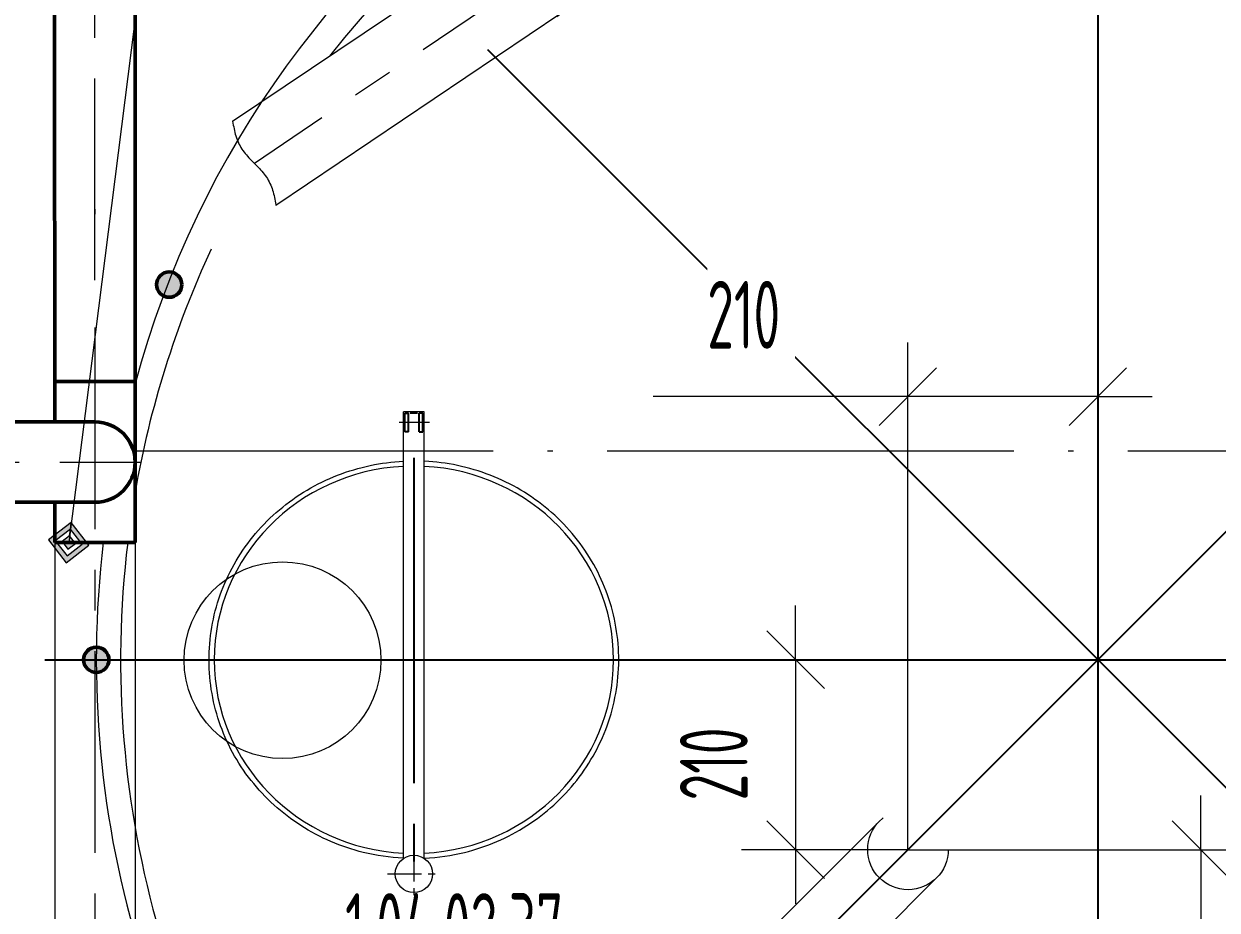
# Model space of a CAD drawing. Header units: millimetres. Extents: x -2281 to 17340, y -2563 to 4166.
# Drawn here: x 559.22 to 603.23, y 458.75 to 491.44 of the extents above; entities that cross this region are included whole.
import ezdxf

# ---------------------------------------------------------------- set-up
doc = ezdxf.new("R2010")
doc.units = ezdxf.units.MM
for name, pattern in [('K5LT32788', [0]), ('K5LT32839', [0]), ('K5LT32848', [19.2, 15, -2, 0.2, -2]), ('K5LT32849', [0]), ('K5LT32850', [180.2, 120, -30, 0.2, -30]), ('K5LT32851', [18, 12, -1.5, 3, -1.5]), ('K5LT32854', [2, 1.25, -0.25, 0.25, -0.25]), ('K5LT32855', [0]), ('K5LT32867', [6.25, 4.75, -1.5]), ('K5LT32873', [11.999999, 6, -6]), ('K5LT_AXLED', [11.939881, 7.439881, -1.5, 1.5, -1.5]), ('K5LT_THIN', [0]), ('K5LT_THIN_INCLUDED_TO_HATCHING', [0])]:
    doc.linetypes.add(name, pattern=pattern)
doc.layers.add('Системный слой', color=7, linetype='Continuous')
doc.styles.add('KDIMTEXTSTYLE', font='GOST_AU.SHX', dxfattribs={"width": 0.96, "oblique": 15, "height": 5})
doc.styles.add('KTEXTSTYLE', font='GOST_AU.SHX', dxfattribs={"width": 0.96, "height": 5})
doc.dimstyles.new('KDIMSTYLE (0.03)', dxfattribs={"dimtxt": 5, "dimasz": 1, "dimexe": 2, "dimexo": 0, "dimgap": 1, "dimtad": 1, "dimlfac": 30, "dimtxsty": 'KDIMTEXTSTYLE', "dimsah": 1, "dimcen": 0, "dimdle": 1, "dimadec": 0, "dimazin": 0, "dimtfac": 0.667, "dimtmove": 0, "dimatfit": 3, "dimfxl": 1, "dimtvp": 1, "dimtolj": 1, "dimtzin": 0, "dimarcsym": 0})

# ---------------------------------------------------------------- blocks, each defined once
blk = doc.blocks.new('U906')
at = {"layer": 'Системный слой', "color": 7, "linetype": 'K5LT_THIN_INCLUDED_TO_HATCHING', "lineweight": 13}
for p, q in [((566.924, 487.845), (566.936, 487.777)), ((566.936, 487.777), (566.948, 487.708)), ((566.948, 487.708), (566.961, 487.639)), ((566.961, 487.639), (566.975, 487.571)), ((566.975, 487.571), (566.989, 487.504)), ((566.989, 487.504), (567.005, 487.437)), ((567.005, 487.437), (567.022, 487.371)), ((567.022, 487.371), (567.041, 487.306)), ((567.041, 487.306), (567.062, 487.241)), ((567.062, 487.241), (567.085, 487.178)), ((567.085, 487.178), (567.11, 487.116)), ((567.11, 487.116), (567.137, 487.055)), ((567.137, 487.055), (567.166, 486.995)), ((567.166, 486.995), (567.197, 486.936)), ((567.197, 486.936), (567.231, 486.879)), ((567.231, 486.879), (567.267, 486.822)), ((567.267, 486.822), (567.305, 486.767)), ((567.305, 486.767), (567.345, 486.712)), ((567.345, 486.712), (567.386, 486.659)), ((567.386, 486.659), (567.43, 486.606)), ((567.43, 486.606), (567.475, 486.554)), ((567.475, 486.554), (567.521, 486.503)), ((567.521, 486.503), (567.568, 486.452)), ((567.568, 486.452), (567.617, 486.402)), ((567.617, 486.402), (567.665, 486.352)), ((567.665, 486.352), (567.714, 486.303)), ((567.714, 486.303), (567.764, 486.253)), ((567.764, 486.253), (567.812, 486.203)), ((567.812, 486.203), (567.861, 486.153)), ((567.861, 486.153), (567.909, 486.103)), ((567.909, 486.103), (567.955, 486.052)), ((567.955, 486.052), (568.001, 486)), ((568.001, 486), (568.045, 485.948)), ((568.045, 485.948), (568.087, 485.895)), ((568.087, 485.895), (568.128, 485.841)), ((568.128, 485.841), (568.166, 485.786)), ((568.166, 485.786), (568.203, 485.729)), ((568.203, 485.729), (568.237, 485.672)), ((568.237, 485.672), (568.27, 485.614)), ((568.27, 485.614), (568.3, 485.554)), ((568.3, 485.554), (568.327, 485.494)), ((568.327, 485.494), (568.353, 485.432)), ((568.353, 485.432), (568.377, 485.369)), ((568.377, 485.369), (568.398, 485.305)), ((568.398, 485.305), (568.418, 485.24)), ((568.418, 485.24), (568.436, 485.174)), ((568.436, 485.174), (568.452, 485.108)), ((568.452, 485.108), (568.467, 485.04)), ((568.467, 485.04), (568.481, 484.973)), ((568.481, 484.973), (568.494, 484.904)), ((568.494, 484.904), (568.506, 484.836)), ((568.506, 484.836), (568.518, 484.767)), ((568.518, 484.767), (568.522, 484.742))]:
    blk.add_line(p, q, dxfattribs=at)
blk = doc.blocks.new('U905')
at = {"layer": 'Системный слой', "color": 7, "linetype": 'K5LT_THIN', "lineweight": 13}
for p, q in [((566.924, 487.845), (577.033, 494.654)), ((579.028, 491.819), (568.522, 484.742))]:
    blk.add_line(p, q, dxfattribs=at)
blk.add_arc((577.956, 493.184), 1.736, 302.1337, 128.123, dxfattribs=at)
at = {"layer": 'Системный слой'}
blk.add_blockref('U906', (0, 0), dxfattribs=at)
blk = doc.blocks.new('U1025')
at = {"layer": 'Системный слой', "color": 3, "linetype": 'K5LT32849', "lineweight": 18, "true_color": 0x00ff00}
blk.add_circle((568.764, 467.967), 3.629, dxfattribs=at)
blk = doc.blocks.new('U1022')
at = {"layer": 'Системный слой'}
blk.add_blockref('U1025', (0, 0), dxfattribs=at)
blk = doc.blocks.new('U1021')
at = {"layer": 'Системный слой', "color": 3, "linetype": 'K5LT32850', "lineweight": 25, "true_color": 0x00ff00}
for p, q in [((598.829, 506.811), (598.829, 429.157)), ((626.284, 495.439), (573.92, 443.076)), ((576.319, 490.494), (626.284, 440.53)), ((560.002, 467.984), (637.656, 467.984))]:
    blk.add_line(p, q, dxfattribs=at)
at = {"layer": 'Системный слой', "color": 3, "linetype": 'K5LT32849', "lineweight": 18, "true_color": 0x00ff00}
for p, q in [((573.992, 477.13), (573.221, 477.13)), ((573.221, 475.461), (573.221, 477.13)), ((573.992, 475.461), (573.992, 477.13)), ((573.221, 460.656), (573.221, 475.461)), ((573.992, 460.656), (573.992, 475.461))]:
    blk.add_line(p, q, dxfattribs=at)
at = {"layer": 'Системный слой', "color": 3, "linetype": 'K5LT32867', "lineweight": 25, "true_color": 0x00ff00}
for p, q in [((573.276, 476.387), (573.276, 477.075)), ((573.276, 477.075), (573.414, 477.075)), ((573.414, 476.387), (573.414, 477.075)), ((573.744, 477.075), (573.469, 477.075)), ((573.799, 476.387), (573.799, 477.075)), ((573.937, 477.075), (573.799, 477.075)), ((573.937, 476.387), (573.937, 477.075)), ((573.414, 476.387), (573.276, 476.387)), ((573.799, 476.387), (573.937, 476.387))]:
    blk.add_line(p, q, dxfattribs=at)
at = {"layer": 'Системный слой', "color": 3, "linetype": 'K5LT32854', "lineweight": 15, "true_color": 0x00ff00}
for p, q in [((574.184, 476.731), (573.069, 476.731)), ((573.607, 461.056), (573.607, 459.115)), ((572.636, 460.086), (574.578, 460.086))]:
    blk.add_line(p, q, dxfattribs=at)
at = {"layer": 'Системный слой', "color": 3, "linetype": 'K5LT32851', "lineweight": 25, "true_color": 0x00ff00}
blk.add_line((573.607, 475.432), (573.607, 460.537), dxfattribs=at)
at = {"layer": 'Системный слой', "color": 3, "linetype": 'K5LT32849', "lineweight": 18, "true_color": 0x00ff00}
blk.add_circle((573.607, 460.086), 0.688, dxfattribs=at)
for start, end in [(55.4285, 141.8458), (226.2767, 34.5715), (155.1494, 170.1302), (173.1088, 219.3309)]:
    blk.add_arc((598.829, 467.984), 36.037, start, end, dxfattribs=at)
for start_param, end_param in [(1.623142, 4.660044), (4.764734, 7.801636)]:
    blk.add_ellipse((573.607, 467.984), major_axis=(7.364, 0), ratio=0.970017, start_param=start_param, end_param=end_param, dxfattribs=at)
for points in [[(573.212, 460.66), (572.716, 460.686), (572.222, 460.759), (570.924, 461.08), (570.143, 461.415), (568.738, 462.318), (568.113, 462.884), (567.09, 464.185), (566.692, 464.919), (566.166, 466.475), (566.038, 467.296), (566.068, 468.933), (566.226, 469.749), (566.808, 471.286), (567.233, 472.006), (568.303, 473.271), (568.947, 473.815), (570.385, 474.668), (571.178, 474.977), (572.399, 475.235), (572.805, 475.288), (573.212, 475.308)], [(574.002, 460.66), (574.498, 460.686), (574.992, 460.759), (576.289, 461.08), (577.07, 461.415), (578.476, 462.318), (579.1, 462.884), (580.123, 464.185), (580.522, 464.919), (581.048, 466.475), (581.175, 467.296), (581.145, 468.933), (580.988, 469.749), (580.405, 471.286), (579.981, 472.006), (578.911, 473.271), (578.266, 473.815), (576.829, 474.668), (576.036, 474.977), (574.815, 475.235), (574.409, 475.288), (574.002, 475.308)]]:
    blk.add_open_spline(points, degree=3, knots=[0, 0, 0, 0, 0.0650277, 0.0650277, 0.1752287, 0.1752287, 0.2854298, 0.2854298, 0.3956308, 0.3956308, 0.5058319, 0.5058319, 0.6160329, 0.6160329, 0.726234, 0.726234, 0.836435, 0.836435, 0.9466361, 0.9466361, 1, 1, 1, 1], dxfattribs=at)
at = {"layer": 'Системный слой'}
blk.add_blockref('U1022', (0, 0), dxfattribs=at)
blk = doc.blocks.new('U1057')
at = {"layer": 'Системный слой', "color": 5, "linetype": 'K5LT32873', "lineweight": 5, "true_color": 0x0000ff}
for p, q in [((590.779, 462.032), (578.653, 449.887)), ((592.878, 459.936), (580.753, 447.791))]:
    blk.add_line(p, q, dxfattribs=at)
at = {"layer": 'Системный слой', "color": 30, "linetype": 'K5LT_AXLED', "lineweight": 13, "true_color": 0xff8000}
blk.add_line((574.017, 443.145), (591.829, 460.984), dxfattribs=at)
at = {"layer": 'Системный слой', "color": 5, "linetype": 'K5LT32873', "lineweight": 5, "true_color": 0x0000ff}
blk.add_circle((591.829, 460.984), 1.483, dxfattribs=at)
blk = doc.blocks.new('U1052')
at = {"layer": 'Системный слой'}
blk.add_blockref('U1057', (0, 0), dxfattribs=at)
blk = doc.blocks.new('U1051')
at = {"layer": 'Системный слой'}
blk.add_blockref('U1052', (0, 0), dxfattribs=at)
blk = doc.blocks.new('U1118')
at = {"layer": 'Системный слой', "color": 151, "linetype": 'K5LT32788', "lineweight": 50, "true_color": 0x7fbfff}
for p, q in [((534.159, 479.275), (531.193, 479.275)), ((536.676, 476.758), (536.676, 473.792))]:
    blk.add_line(p, q, dxfattribs=at)
for radius in [5.483, 2.517]:
    blk.add_arc((536.676, 479.275), radius, 180, 270, dxfattribs=at)
at = {"layer": 'Системный слой', "color": 30, "linetype": 'K5LT_AXLED', "lineweight": 13, "true_color": 0xff8000}
blk.add_arc((536.676, 479.275), 4, 180, 270, dxfattribs=at)
blk = doc.blocks.new('U1117')
at = {"layer": 'Системный слой', "color": 30, "linetype": 'K5LT_AXLED', "lineweight": 13, "true_color": 0xff8000}
for p, q in [((532.676, 490.452), (532.676, 479.275)), ((536.676, 475.275), (563.536, 475.275))]:
    blk.add_line(p, q, dxfattribs=at)
at = {"layer": 'Системный слой', "color": 151, "linetype": 'K5LT32788', "lineweight": 50, "true_color": 0x7fbfff}
for p, q in [((531.193, 488.608), (531.193, 479.275)), ((534.159, 488.608), (534.159, 479.275)), ((539.789, 478.525), (539.222, 478.525)), ((539.222, 478.525), (539.222, 472.025)), ((539.789, 478.525), (539.789, 472.025)), ((541.568, 478.525), (541.568, 472.025)), ((541.568, 478.525), (542.134, 478.525)), ((542.134, 478.525), (542.134, 472.025)), ((539.222, 478.301), (539.222, 477.559)), ((542.134, 478.301), (542.134, 477.559)), ((539.889, 477.492), (539.789, 477.642)), ((541.468, 477.492), (539.889, 473.058)), ((541.468, 473.058), (539.889, 477.492)), ((539.889, 477.492), (539.889, 473.058)), ((541.468, 477.492), (541.568, 477.642)), ((541.468, 477.492), (541.468, 473.058)), ((536.676, 476.758), (539.222, 476.758)), ((561.845, 476.758), (542.134, 476.758)), ((557.845, 473.792), (557.845, 476.758)), ((536.676, 473.792), (539.222, 473.792)), ((542.134, 473.792), (561.845, 473.792)), ((539.889, 473.058), (539.789, 472.908)), ((541.468, 473.058), (541.568, 472.908)), ((539.789, 472.025), (539.222, 472.025)), ((541.568, 472.025), (542.134, 472.025))]:
    blk.add_line(p, q, dxfattribs=at)
for centre, start, end in [((532.676, 488.608), 0, 180), ((561.845, 475.275), 270, 90)]:
    blk.add_arc(centre, 1.483, start, end, dxfattribs=at)
at = {"layer": 'Системный слой'}
blk.add_blockref('U1118', (0, 0), dxfattribs=at)
blk = doc.blocks.new('U1116')
at = {"layer": 'Системный слой', "color": 151, "linetype": 'K5LT32788', "lineweight": 50, "true_color": 0x7fbfff}
for p, q in [((560.362, 478.242), (563.329, 478.242)), ((560.362, 478.242), (560.362, 476.758)), ((563.329, 478.242), (563.329, 472.308)), ((560.362, 473.792), (560.362, 472.308)), ((560.362, 472.308), (563.329, 472.308))]:
    blk.add_line(p, q, dxfattribs=at)
at = {"layer": 'Системный слой'}
blk.add_blockref('U1117', (0, 0), dxfattribs=at)
blk = doc.blocks.new('U1189')
at = {"layer": 'Системный слой'}
h = blk.add_hatch(color=7, dxfattribs=at)
h.paths.add_polyline_path([(561.623, 472.214), (560.974, 473.052), (560.135, 472.403), (560.785, 471.564)])
h.paths.add_polyline_path([(561.375, 472.245), (560.942, 472.804), (560.383, 472.371), (560.816, 471.812)])
h.paths.add_polyline_path([(561.127, 472.277), (560.911, 472.556), (560.631, 472.34), (560.848, 472.06)])
at = {"layer": 'Системный слой', "color": 7, "linetype": 'K5LT_THIN', "lineweight": 13}
for p, q in [((566.07, 513.197), (560.879, 472.308)), ((566.07, 513.197), (566.07, 508.197)), ((566.07, 513.197), (599.835, 513.197)), ((566.07, 508.197), (599.835, 508.197)), ((560.974, 473.052), (560.135, 472.403)), ((560.942, 472.804), (560.383, 472.371)), ((560.911, 472.556), (560.942, 472.804)), ((560.942, 472.804), (560.974, 473.052)), ((561.375, 472.245), (560.942, 472.804)), ((561.623, 472.214), (560.974, 473.052)), ((560.135, 472.403), (560.785, 471.564)), ((560.383, 472.371), (560.816, 471.812)), ((560.911, 472.556), (560.631, 472.34)), ((560.631, 472.34), (560.848, 472.06)), ((560.785, 471.564), (561.623, 472.214)), ((560.816, 471.812), (561.375, 472.245)), ((560.848, 472.06), (561.127, 472.277)), ((561.127, 472.277), (560.911, 472.556))]:
    blk.add_line(p, q, dxfattribs=at)
at = {"layer": 'Системный слой', "color": 7, "char_height": 2.5, "attachment_point": 1, "style": 'KTEXTSTYLE'}
for s, insert in [('\\H3.5;\\W0.965;\\Q15;\\Q0;\\W0.715;\\H2.50;Врезка в сущ. трубу Ду80', (568.07, 516.697)), ('\\H3.5;\\W0.965;\\Q15;\\Q0;\\W0.715;\\H2.50;на отм.+8.000', (568.07, 511.697))]:
    blk.add_mtext(s, dxfattribs=dict(at, insert=insert))
blk = doc.blocks.new('D227')
at = {"layer": 'Системный слой', "color": 7, "linetype": 'K5LT_THIN', "lineweight": 13}
for p, q in [((646.995, 467.984), (646.995, 469.984)), ((648.056, 466.924), (645.935, 469.045)), ((598.829, 467.984), (648.995, 467.984)), ((646.995, 467.984), (646.995, 367.818)), ((645.935, 368.878), (648.056, 366.757)), ((598.829, 367.818), (648.995, 367.818)), ((646.995, 367.818), (646.995, 365.818))]:
    blk.add_line(p, q, dxfattribs=at)
blk.add_wipeout([(645.745, 415.388), (642.177, 415.388), (642.177, 420.214), (645.745, 420.214)]).dxf.layer = 'Системный слой'
at = {"layer": 'Системный слой', "color": 7, "insert": (642.728, 415.388), "char_height": 2.5, "attachment_point": 1, "rotation": 90, "style": 'KTEXTSTYLE'}
blk.add_mtext('\\H3.5;\\W0.965;\\Q15;\\Q0;\\W0.715;\\H2.50;3005', dxfattribs=at)
blk = doc.blocks.new('KDIMARROW_03')
at = {"layer": 'Системный слой', "color": 0, "linetype": 'K5LT_THIN', "lineweight": 13}
for p, q in [((-1.061, -1.061), (1.061, 1.061)), ((0, 0), (-1, 0)), ((0, 0), (2, 0))]:
    blk.add_line(p, q, dxfattribs=at)
blk = doc.blocks.new('D233')
at = {"layer": 'Системный слой', "color": 7, "linetype": 'K5LT_THIN', "lineweight": 13}
for p, q in [((591.822, 460.977), (591.822, 479.69)), ((598.829, 467.984), (598.829, 479.69)), ((592.883, 478.751), (590.762, 476.63)), ((597.768, 476.63), (599.889, 478.751)), ((589.8, 477.69), (582.426, 477.69)), ((591.822, 477.69), (589.8, 477.69)), ((591.822, 477.69), (589.822, 477.69)), ((598.829, 477.69), (591.822, 477.69)), ((598.829, 477.69), (600.829, 477.69))]:
    blk.add_line(p, q, dxfattribs=at)
blk.add_wipeout([(584.426, 478.94), (584.426, 482.508), (587.665, 482.508), (587.665, 478.94)]).dxf.layer = 'Системный слой'
at = {"layer": 'Системный слой', "color": 7, "insert": (584.426, 481.958), "char_height": 2.5, "attachment_point": 1, "style": 'KTEXTSTYLE'}
blk.add_mtext('\\H3.5;\\W0.965;\\Q15;\\Q0;\\W0.715;\\H2.50;210', dxfattribs=at)
blk = doc.blocks.new('D234')
at = {"layer": 'Системный слой', "color": 7, "linetype": 'K5LT_THIN', "lineweight": 13}
for p, q in [((587.685, 467.984), (587.685, 469.984)), ((588.746, 466.924), (586.625, 469.045)), ((598.829, 467.984), (585.685, 467.984)), ((587.685, 467.984), (587.685, 460.977)), ((586.625, 462.038), (588.746, 459.917)), ((591.822, 460.977), (585.685, 460.977)), ((587.685, 460.977), (587.685, 458.977))]:
    blk.add_line(p, q, dxfattribs=at)
blk.add_wipeout([(586.435, 462.794), (582.867, 462.794), (582.867, 466.033), (586.435, 466.033)]).dxf.layer = 'Системный слой'
at = {"layer": 'Системный слой', "color": 7, "insert": (583.418, 462.794), "char_height": 2.5, "attachment_point": 1, "rotation": 90, "style": 'KTEXTSTYLE'}
blk.add_mtext('\\H3.5;\\W0.965;\\Q15;\\Q0;\\W0.715;\\H2.50;210', dxfattribs=at)
blk = doc.blocks.new('D235')
at = {"layer": 'Системный слой', "color": 7, "linetype": 'K5LT_THIN', "lineweight": 13}
for p, q in [((602.627, 460.977), (602.627, 462.977)), ((603.687, 459.917), (601.566, 462.038)), ((591.822, 460.977), (604.627, 460.977)), ((602.627, 460.977), (602.627, 447.361)), ((601.566, 448.421), (603.687, 446.3)), ((578.205, 447.361), (604.627, 447.361)), ((602.627, 447.361), (602.627, 445.361))]:
    blk.add_line(p, q, dxfattribs=at)
blk.add_wipeout([(601.377, 452.416), (597.809, 452.416), (597.809, 455.782), (601.377, 455.782)]).dxf.layer = 'Системный слой'
at = {"layer": 'Системный слой', "color": 7, "insert": (598.359, 452.416), "char_height": 2.5, "attachment_point": 1, "rotation": 90, "style": 'KTEXTSTYLE'}
blk.add_mtext('\\H3.5;\\W0.965;\\Q15;\\Q0;\\W0.715;\\H2.50;410', dxfattribs=at)
blk = doc.blocks.new('U1324')
at = {"layer": 'Системный слой', "color": 7, "linetype": 'K5LT_THIN', "lineweight": 13}
for q in [(568.18, 447.361), (583.19, 455.873)]:
    blk.add_line((569.069, 455.873), q, dxfattribs=at)
at = {"layer": 'Системный слой', "color": 7, "insert": (571.069, 459.373), "char_height": 2.5, "attachment_point": 1, "style": 'KTEXTSTYLE'}
blk.add_mtext('\\H3.5;\\W0.965;\\Q15;\\Q0;\\W0.715;\\H2.50;1.04.02.37', dxfattribs=at)

msp = doc.modelspace()

# ---------------------------------------------------------------- hatches: boundary and pattern name
at = {"layer": 'Системный слой', "true_color": 0x7d9ec0}
for points in [[(564.58561, 482.28781), (564.74056, 482.26133), (564.87793, 482.18491), (564.98213, 482.06721), (565.04134, 481.92159), (565.05228, 481.82114), (565.0258, 481.66619), (564.94938, 481.52882), (564.83167, 481.42462), (564.68605, 481.36541), (564.52903, 481.35792), (564.37843, 481.40298), (564.25134, 481.4955), (564.16218, 481.62496), (564.12106, 481.77669), (564.13266, 481.93346), (564.19565, 482.07748), (564.30289, 482.19242), (564.44221, 482.26523)], [(561.89574, 468.45112), (562.0507, 468.42464), (562.18807, 468.34822), (562.29227, 468.23052), (562.35147, 468.0849), (562.36241, 467.98445), (562.33593, 467.8295), (562.25951, 467.69213), (562.14181, 467.58793), (561.99619, 467.52872), (561.83917, 467.52123), (561.68857, 467.56629), (561.56148, 467.65881), (561.47232, 467.78827), (561.4312, 467.94), (561.44279, 468.09677), (561.50579, 468.24079), (561.61303, 468.35573), (561.75234, 468.42854)], [(561.89574, 467.51779), (561.74079, 467.54426), (561.60342, 467.62069), (561.49922, 467.73839), (561.44002, 467.88401), (561.43252, 468.04103), (561.47759, 468.19163), (561.5701, 468.31872), (561.69956, 468.40788), (561.85129, 468.449), (562.00806, 468.4374), (562.15208, 468.37441), (562.26702, 468.26717), (562.33983, 468.12785), (562.36241, 467.98445), (562.33593, 467.8295), (562.25951, 467.69213), (562.14181, 467.58793), (561.99619, 467.52872)]]:
    msp.add_hatch(color=153, dxfattribs=at).paths.add_polyline_path(points)
at = {"layer": 'Системный слой', "true_color": 0x0000ff}
for points in [[(564.58561, 482.28781), (564.74056, 482.26133), (564.87793, 482.18491), (564.98213, 482.06721), (565.04134, 481.92159), (565.05228, 481.82114), (565.0258, 481.66619), (564.94938, 481.52882), (564.83167, 481.42462), (564.68605, 481.36541), (564.52903, 481.35792), (564.37843, 481.40298), (564.25134, 481.4955), (564.16218, 481.62496), (564.12106, 481.77669), (564.13266, 481.93346), (564.19565, 482.07748), (564.30289, 482.19242), (564.44221, 482.26523)], [(561.89574, 468.45112), (562.0507, 468.42464), (562.18807, 468.34822), (562.29227, 468.23052), (562.35147, 468.0849), (562.36241, 467.98445), (562.33593, 467.8295), (562.25951, 467.69213), (562.14181, 467.58793), (561.99619, 467.52872), (561.83917, 467.52123), (561.68857, 467.56629), (561.56148, 467.65881), (561.47232, 467.78827), (561.4312, 467.94), (561.44279, 468.09677), (561.50579, 468.24079), (561.61303, 468.35573), (561.75234, 468.42854)], [(561.89574, 467.51779), (561.74079, 467.54426), (561.60342, 467.62069), (561.49922, 467.73839), (561.44002, 467.88401), (561.43252, 468.04103), (561.47759, 468.19163), (561.5701, 468.31872), (561.69956, 468.40788), (561.85129, 468.449), (562.00806, 468.4374), (562.15208, 468.37441), (562.26702, 468.26717), (562.33983, 468.12785), (562.36241, 467.98445), (562.33593, 467.8295), (562.25951, 467.69213), (562.14181, 467.58793), (561.99619, 467.52872)]]:
    msp.add_hatch(color=5, dxfattribs=at).paths.add_polyline_path(points)

# ---------------------------------------------------------------- linework, layer by layer
at = {"layer": 'Системный слой', "color": 30, "linetype": 'K5LT_AXLED', "lineweight": 13, "true_color": 0xff8000}
for p, q in [((561.84537, 481.98203), (561.8398, 687.58143)), ((580.11639, 494.64179), (567.72325, 486.29379)), ((561.84537, 480.24427), (561.84537, 335.34384))]:
    msp.add_line(p, q, dxfattribs=at)
at = {"layer": 'Системный слой', "color": 151, "linetype": 'K5LT32788', "lineweight": 50, "true_color": 0x7fbfff}
for p, q in [((560.35835, 536.30086), (560.35835, 490.09398)), ((563.32401, 478.156), (563.32285, 536.04641)), ((560.35835, 490.09398), (560.36203, 478.24172))]:
    msp.add_line(p, q, dxfattribs=at)
at = {"layer": 'Системный слой', "color": 171, "linetype": 'K5LT32839', "lineweight": 50, "true_color": 0x7f7fff}
msp.add_line((576.31913, 490.49402), (576.31913, 490.49402), dxfattribs=at)
at = {"layer": 'Системный слой', "color": 7, "linetype": 'K5LT_THIN', "lineweight": 13}
for p, q in [((563.32285, 485.41974), (563.3287, 448.84384)), ((560.36203, 484.6084), (560.36203, 483.42546)), ((561.84537, 484.6084), (561.84537, 484.42457)), ((560.36203, 483.42546), (560.36203, 476.75838)), ((560.36203, 473.79172), (560.36203, 438.76283))]:
    msp.add_line(p, q, dxfattribs=at)
at = {"layer": 'Системный слой', "color": 1, "linetype": 'K5LT32848', "lineweight": 18, "true_color": 0xff0000}
msp.add_line((710.93102, 475.67848), (563.27279, 475.67848), dxfattribs=at)
at = {"layer": 'Системный слой', "color": 5, "linetype": 'K5LT32855', "lineweight": 50, "true_color": 0x0000ff}
for centre in [(564.58561, 481.82114), (561.89574, 467.98445), (561.89574, 467.98445)]:
    msp.add_circle(centre, 0.46667, dxfattribs=at)
at = {"layer": 'Системный слой', "color": 7, "linetype": 'K5LT_THIN', "lineweight": 13}
for centre, radius, start, end in [((598.00683, 468.83113), 35.9145, 82.893779, 164.951248), ((598.8287, 467.98445), 36.93296, 173.276671, 220.99708)]:
    msp.add_arc(centre, radius, start, end, dxfattribs=at)

# ---------------------------------------------------------------- block references
at = {"layer": 'Системный слой'}
for name in ['U1189', 'U1021', 'U905', 'U1116', 'U1051']:
    msp.add_blockref(name, (0, 0), dxfattribs=at)

# ---------------------------------------------------------------- next in the draw order: dimensions: what is measured, and where the dimension line sits
at = {"layer": 'Системный слой', "color": 7}
dim = msp.add_linear_dim(base=(646.99537, 467.98445), p1=(598.8287, 367.81778), p2=(598.8287, 467.98445), angle=90, dimstyle='KDIMSTYLE (0.03)', override={"dimexo": 0, "dimpost": '\\H2.5;\\W0.965;\\Q0;<>', "dimblk1": 'KDIMARROW_03', "dimblk2": 'KDIMARROW_03', "dimse1": 0, "dimse2": 0, "dimclrt": 7, "dimtolj": 1}, dxfattribs=at)
dim.commit()
dim.dimension.update_dxf_attribs({"geometry": 'D227', "text_midpoint": (646.99537, 417.90112), "dimtype": 160})

# ---------------------------------------------------------------- next in the draw order: dimensions: what is measured, and where the dimension line sits
dim = msp.add_linear_dim(base=(598.8287, 477.69049), p1=(591.8225, 460.97728), p2=(598.8287, 467.98445), dimstyle='KDIMSTYLE (0.03)', override={"dimexo": 0, "dimpost": '\\H2.5;\\W0.965;\\Q0;<>', "dimblk1": 'KDIMARROW_03', "dimblk2": 'KDIMARROW_03', "dimse1": 0, "dimse2": 0, "dimclrt": 7, "dimtolj": 1}, dxfattribs=at)
dim.commit()
dim.dimension.update_dxf_attribs({"geometry": 'D233', "text_midpoint": (586.11315, 477.69049), "dimtype": 160})

# ---------------------------------------------------------------- next in the draw order: dimensions: what is measured, and where the dimension line sits
dim = msp.add_linear_dim(base=(587.68533, 467.98445), p1=(591.8225, 460.97728), p2=(598.8287, 467.98445), angle=90, dimstyle='KDIMSTYLE (0.03)', override={"dimexo": 0, "dimpost": '\\H2.5;\\W0.965;\\Q0;<>', "dimblk1": 'KDIMARROW_03', "dimblk2": 'KDIMARROW_03', "dimse1": 0, "dimse2": 0, "dimclrt": 7, "dimtolj": 1}, dxfattribs=at)
dim.commit()
dim.dimension.update_dxf_attribs({"geometry": 'D234', "text_midpoint": (587.68533, 464.48087), "dimtype": 160})

# ---------------------------------------------------------------- next in the draw order: dimensions: what is measured, and where the dimension line sits
dim = msp.add_linear_dim(base=(602.62652, 460.97728), p1=(578.20475, 447.36051), p2=(591.8225, 460.97728), angle=90, text='\\H2.5;\\W0.965;\\Q0;\\H2.5;\\W0.965;\\Q0;\\Q0;\\W0.715;410\\Q0;\\W0.965;', dimstyle='KDIMSTYLE (0.03)', override={"dimexo": 0, "dimblk1": 'KDIMARROW_03', "dimblk2": 'KDIMARROW_03', "dimse1": 0, "dimse2": 0, "dimclrt": 7, "dimtolj": 1}, dxfattribs=at)
dim.commit()
dim.dimension.update_dxf_attribs({"geometry": 'D235', "text_midpoint": (602.62652, 454.16889), "dimtype": 160})

# ---------------------------------------------------------------- next in the draw order: block references
at = {"layer": 'Системный слой'}
msp.add_blockref('U1324', (0, 0), dxfattribs=at)

doc.saveas('drawing.dxf')
